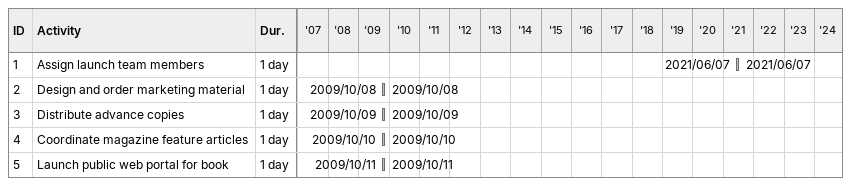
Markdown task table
| ID | Task | Duration | Start | Finish |
|---|---|---|---|---|
| 1 | Assign launch team members | 1d | 2021-06-07 | 2021-06-07 |
| 2 | Design and order marketing material | 1d | 2009-10-08 | 2009-10-08 |
| 3 | Distribute advance copies | 1d | 2009-10-09 | 2009-10-09 |
| 4 | Coordinate magazine feature articles | 1d | 2009-10-10 | 2009-10-10 |
| 5 | Launch public web portal for book | 1d | 2009-10-11 | 2009-10-11 |
